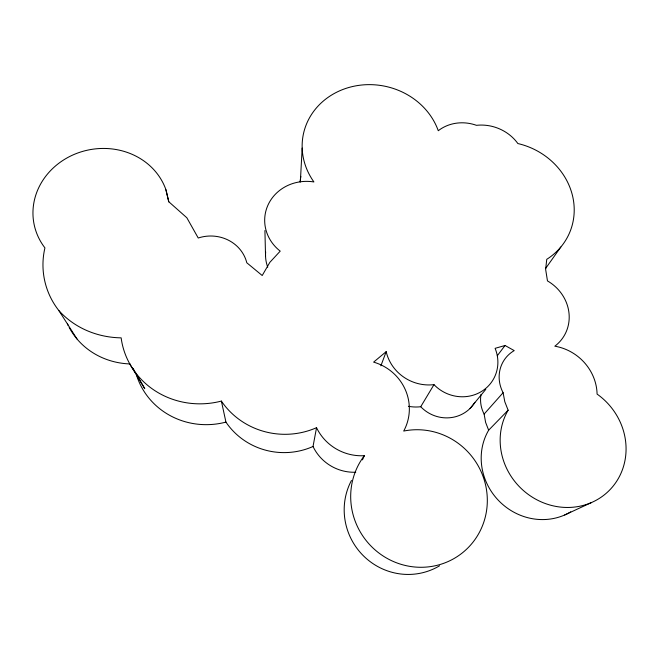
<?xml version="1.0" encoding="UTF-8"?>
<svg xmlns="http://www.w3.org/2000/svg" width="659" height="659" viewBox="0 0 659 659"><rect width="100%" height="100%" fill="white"/><g stroke="black" fill="none" stroke-linecap="round" stroke-linejoin="round"><path stroke-width="0.99" d="M300.356 181.744L302.168 148.069M355.745 472.239A44.82 43.881 23.1 0 1 313.025 446.489L316.542 427.683A75.859 73.149 1.3 0 1 221.383 401.084A80.9 76.699 -9.7 0 1 121.149 337.853C97.623 337.499 74.854 328.215 58.939 310.677C44.919 292.925 39.746 269.91 44.927 247.883A68.314 62.086 -11 0 1 71.123 155.796A68.314 62.086 -11 0 1 165.944 189.776L168.819 201.901M380.886 365.844L386.182 351.651A42.382 40.248 24.9 0 0 433.984 384.642A37.761 35.759 30 0 0 481.111 391.71A37.761 35.759 30 0 0 495.098 348.339L505.049 345.481L514.209 350.604A34.219 31.978 36.8 0 0 503.105 392.706L504.794 401.718L508.13 410.203A65.068 60.719 44.6 0 0 531.319 496.54A65.068 60.719 44.6 0 0 616.791 481.07A65.068 60.719 44.6 0 0 597.087 394.09A48.346 45.059 38.8 0 0 554.82 346.197A41.781 38.683 30.8 0 0 547.472 280.915L545.636 269.374L546.748 259.325A69.335 62.976 22.7 0 0 572.383 195.171A69.335 62.976 22.7 0 0 517.875 143.547A41.665 37.563 19.7 0 0 476.473 125.325A39.013 35.215 18.2 0 0 438.276 130.729A70.068 63.577 11.3 0 0 341.329 90.102A70.068 63.577 11.3 0 0 313.915 181.95A42.629 39.565 6.2 0 0 268.419 204.15A42.629 39.565 6.2 0 0 280.215 251.137L269.861 262.331L262.208 275.52L246.796 262.776A37.497 35.108 -5.2 0 0 198.235 238.014L186.851 217.775L168.729 201.695L165.944 189.776M362.434 459.858L364.353 455.69A48.939 47.646 21.5 0 1 316.542 427.683M408.399 406.298A38.873 37.209 26 0 0 420.73 406.727L433.984 384.642M545.578 268.493L560.834 247.018M497.306 355.712L505.049 345.481M485.782 389.345L470.056 408.456M570.743 511.862A59.557 55.982 46.2 0 1 499.547 501.524A59.557 55.982 46.2 0 1 488.649 430.195L485.617 422.386L484.118 414.083L503.105 392.706M488.649 430.195L508.13 410.203M386.182 351.651L373.62 362.12A48.939 47.646 21.5 0 1 403.712 431.06A69.541 67.539 51.7 0 1 487.182 504.852A69.541 67.539 51.7 0 1 395.342 562.325A69.541 67.539 51.7 0 1 364.353 455.69M564.664 514.992L591.617 502.488M58.939 310.677L77.004 338.981M130.218 364.682L144.749 388.678L135.087 371.923M133.052 368.389L134.065 370.16M221.383 401.084L225.938 422.106A69.516 67.465 0 0 0 313.025 446.489M264.918 230.543L265.536 255.931M130.12 363.941A73.495 68.454 -13.6 0 1 69.179 327.399M68.272 325.62A73.495 68.454 -13.6 0 1 67.432 323.833M225.938 422.106A74.154 70.793 -11.2 0 1 136.454 374.897M439.561 565.793A63.61 61.962 55.6 0 1 363.982 556.361A63.61 61.962 55.6 0 1 351.461 480.452M474.884 402.328A34.63 33.041 31.3 0 1 420.73 406.727M484.118 414.083A31.368 29.556 38.1 0 1 481.037 394.395M300.133 182.041A64.549 59.252 11.3 0 1 300.842 176.39M267.743 267.216A39.186 36.723 5.8 0 1 265.659 251.903"/></g></svg>
